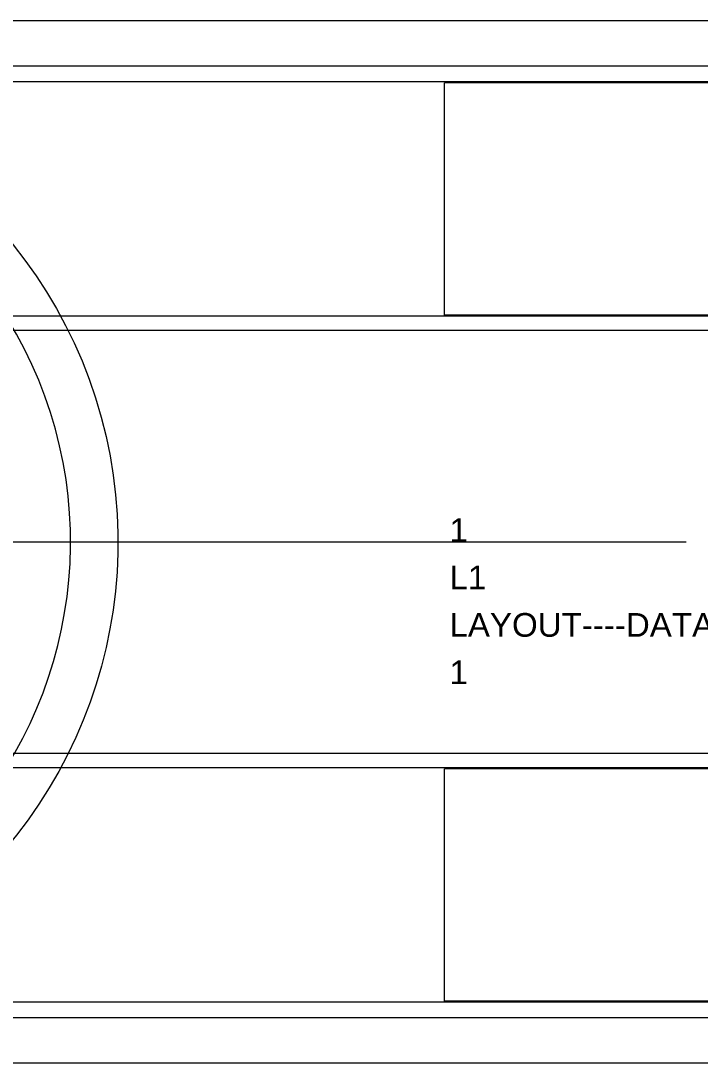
# Model space of a CAD drawing. Header units: inches. Extents: x 1381 to 8971, y 493 to 2599.
# Drawn here: x 1787 to 1930.4, y 1436 to 1656 of the extents above; entities that cross this region are included whole.
import ezdxf

# ---------------------------------------------------------------- set-up
doc = ezdxf.new("R2010")
doc.units = ezdxf.units.IN
doc.header["$MEASUREMENT"] = 0
doc.set_wipeout_variables(frame=1)
doc.layers.add('PK24E', color=7, linetype='Continuous')
doc.layers.add('PK24E-DATA', color=7, linetype='Continuous')
for name, color, linetype, true_color in [('PK24E-COMP-PALLET', 132, 'Continuous', 0x00b7c8), ('PK24E-SYS-LIFT', 31, 'Continuous', 0xffcc5a), ('PK24E-SYS-SHELF', 31, 'Continuous', 0xffcc5a)]:
    doc.layers.add(name, color=color, linetype=linetype, true_color=true_color)
doc.layers.add('PK24E-TTARROW', color=20, linetype='Continuous', lineweight=20, true_color=0xf54b32)
doc.styles.get("Standard").update_dxf_attribs({"font": 'arial.ttf'})

# ---------------------------------------------------------------- blocks, each defined once
blk = doc.blocks.new('ELIFTTT-CHASIS--TOP-COMP-PKE24')
at = {"layer": 'PK24E-SYS-LIFT', "lineweight": 5}
for p, q in [((249.75, 84.5), (68.85, 84.5)), ((81.39, 72.5), (249.75, 72.5)), ((108.63, 9), (114.95, 9)), ((114.95, 9), (114.95, 8)), ((114.75, 8.8), (108.64, 8.8)), ((114.4, 8.7), (108.65, 8.7)), ((112.38, 7.3), (108.76, 7.3)), ((113.01, 6.79), (112.59, 7.21)), ((114.6, -5.5), (114.6, 8.5)), ((114.75, -5.8), (114.75, 8.8)), ((114.95, 8), (114.75, 8)), ((114.95, 7.5), (114.75, 7.5)), ((114.95, 8), (114.95, 7.5)), ((115.6, 7.75), (114.95, 7.75)), ((115.6, 7.75), (115.6, 3.3)), ((118.2, 7.8), (117.1, 7.61)), ((117.1, 7.61), (117.1, -4.61)), ((119.1, 8.5), (118.2, 8.5)), ((118.2, 8.5), (118.2, -5.5)), ((119.1, 8.5), (119.1, 8.15)), ((119.1, 7.64), (119.1, 8.15)), ((131.2, 8.15), (119.1, 8.15)), ((119.1, 7.64), (119.1, 7.62)), ((119.1, 6.42), (119.1, 7.62)), ((131.2, 7.62), (119.1, 7.62)), ((144.33, 8.37), (131.2, 8.37)), ((131.2, 8.37), (131.2, 8.15)), ((131.2, 7.62), (131.2, 8.15)), ((131.2, 6.42), (131.2, 7.62)), ((144.33, 8.37), (144.33, 6.36)), ((146.2, 6.58), (144.47, 8.31)), ((144.47, 8.31), (144.47, 6.32)), ((113.1, -3.58), (113.1, 6.58)), ((115.45, 6), (114.75, 6)), ((115.45, 6), (115.45, -3)), ((117.1, 6.6), (115.6, 6.6)), ((119.1, 4.82), (119.1, 6.42)), ((131.2, 6.42), (119.1, 6.42)), ((119.1, 3.69), (119.1, 4.82)), ((131.2, 4.82), (119.1, 4.82)), ((131.2, 4.82), (131.2, 6.42)), ((131.2, 3.22), (131.2, 4.82)), ((144.33, 6.36), (144.33, -5.37)), ((144.47, 6.32), (144.47, -5.31)), ((146.2, 6.58), (146.2, 5.09)), ((146.2, 5.09), (146.2, -3.58)), ((146.26, -3.44), (146.26, 6.44)), ((146.26, 6.43), (146.26, -3.43)), ((146.3, -3.35), (146.3, 6.35)), ((115.6, 1.5), (115.6, 3.3)), ((115.8, 3.13), (115.6, 3.13)), ((115.8, -0.13), (115.8, 3.13)), ((119.1, 3.69), (119.1, -0.69)), ((131.2, 3.22), (131.2, -0.22)), ((115.6, -0.3), (115.6, 1.5)), ((115.6, -0.13), (115.8, -0.13)), ((115.6, -0.3), (115.6, -4.75)), ((119.1, -1.82), (119.1, -0.69)), ((119.1, -1.82), (119.1, -1.82)), ((131.2, -1.82), (119.1, -1.82)), ((119.1, -3.44), (119.1, -1.82)), ((131.2, -1.82), (131.2, -0.22)), ((131.2, -3.44), (131.2, -1.82)), ((108.92, -4.3), (112.38, -4.3)), ((112.59, -4.21), (113.01, -3.79)), ((114.75, -3), (115.45, -3)), ((115.6, -3.6), (117.1, -3.6)), ((119.1, -3.44), (119.1, -3.57)), ((131.2, -3.44), (119.1, -3.44)), ((119.1, -5.15), (119.1, -3.57)), ((131.2, -5.15), (131.2, -3.44)), ((144.47, -5.31), (146.2, -3.58)), ((108.83, -6), (114.95, -6)), ((108.85, -5.7), (114.4, -5.7)), ((114.75, -5.8), (108.85, -5.8)), ((114.95, -4.5), (114.75, -4.5)), ((114.95, -5), (114.75, -5)), ((114.95, -5), (114.95, -4.5)), ((114.95, -4.75), (115.6, -4.75)), ((114.95, -6), (114.95, -5)), ((117.1, -4.61), (118.2, -4.8)), ((118.2, -5.5), (119.1, -5.5)), ((119.1, -5.15), (119.1, -5.5)), ((131.2, -5.15), (119.1, -5.15)), ((119.5, -5.3), (119.5, -5.15)), ((119.7, -5.3), (119.5, -5.3)), ((119.53, -8.75), (119.5, -5.3)), ((119.7, -5.3), (119.7, -5.15)), ((119.72, -5.3), (119.7, -5.3)), ((119.72, -5.3), (120.15, -5.3)), ((119.73, -8.75), (119.72, -5.3)), ((126.81, -5.3), (120.15, -5.3)), ((120.15, -5.3), (120.15, -5.3)), ((120.15, -5.3), (120.2, -8.17)), ((120.15, -5.3), (120.2, -8.17)), ((121.68, -5.91), (120.76, -6.61)), ((121.68, -5.91), (120.76, -6.61)), ((121.68, -5.91), (121.68, -5.9)), ((122.75, -6.35), (121.68, -5.91)), ((122.75, -6.35), (121.68, -5.91)), ((122.9, -7.49), (122.75, -6.35)), ((122.75, -6.35), (122.75, -6.35)), ((122.9, -7.49), (122.75, -6.35)), ((123.94, -6.92), (124.42, -6.08)), ((124.42, -6.09), (123.94, -6.92)), ((124.42, -6.09), (124.42, -6.08)), ((124.65, -5.95), (125.61, -5.95)), ((124.65, -5.95), (124.65, -5.95)), ((125.61, -5.95), (124.65, -5.95)), ((125.61, -5.95), (125.61, -5.95)), ((125.84, -6.08), (126.32, -6.92)), ((125.84, -6.09), (125.84, -6.08)), ((126.32, -6.92), (125.84, -6.09)), ((126.76, -8.17), (126.81, -5.3)), ((126.81, -5.3), (126.76, -8.17)), ((126.81, -5.3), (126.81, -5.3)), ((126.81, -5.3), (127.84, -5.3)), ((127.83, -8.75), (127.84, -5.3)), ((127.86, -5.3), (127.84, -5.3)), ((127.86, -5.3), (127.86, -5.15)), ((128.06, -5.3), (127.86, -5.3)), ((128.03, -8.75), (128.06, -5.3)), ((128.06, -5.3), (128.06, -5.15)), ((131.2, -5.15), (131.2, -5.37)), ((131.2, -5.37), (137.47, -5.37)), ((137.79, -5.37), (144.33, -5.37)), ((119.48, -8.75), (119.49, -9.33)), ((119.71, -8.75), (119.48, -8.75)), ((119.71, -8.75), (119.71, -9.29)), ((119.71, -8.75), (127.85, -8.75)), ((120.2, -8.17), (120.2, -8.17)), ((120.2, -8.75), (120.2, -8.17)), ((120.2, -8.75), (120.2, -8.17)), ((120.2, -8.75), (120.2, -8.17)), ((120.76, -6.61), (120.76, -6.61)), ((120.76, -6.61), (120.91, -7.75)), ((120.91, -7.75), (121.98, -8.2)), ((121.98, -8.2), (122.9, -7.49)), ((122.9, -7.49), (122.9, -7.49)), ((123.93, -7.05), (123.93, -7.05)), ((123.94, -6.92), (123.94, -6.91)), ((123.94, -7.19), (124.42, -8.02)), ((124.65, -8.15), (125.61, -8.15)), ((125.84, -8.02), (126.32, -7.19)), ((126.32, -6.92), (126.32, -6.91)), ((126.33, -7.05), (126.33, -7.05)), ((126.76, -8.17), (126.76, -8.17)), ((126.76, -8.17), (126.76, -8.17)), ((126.76, -8.75), (126.76, -8.17)), ((126.76, -8.75), (126.76, -8.17)), ((126.76, -8.17), (126.76, -8.75)), ((127.85, -8.75), (127.85, -9.29)), ((128.08, -8.75), (127.85, -8.75)), ((128.08, -8.75), (128.07, -9.33)), ((119.49, -9.5), (119.59, -9.5)), ((119.49, -9.5), (119.5, -9.68)), ((119.5, -9.68), (119.5, -9.75)), ((119.5, -9.68), (128.06, -9.68)), ((119.5, -9.75), (119.5, -9.8)), ((119.5, -9.75), (128.06, -9.75)), ((119.5, -9.8), (128.06, -9.8)), ((119.59, -9.5), (127.97, -9.5)), ((127.97, -9.5), (119.59, -9.5)), ((119.59, -9.5), (119.59, -9.5)), ((119.71, -9.29), (127.85, -9.29)), ((127.97, -9.5), (128.07, -9.5)), ((127.97, -9.5), (127.97, -9.5)), ((128.07, -9.5), (128.06, -9.68)), ((128.06, -9.68), (128.06, -9.75)), ((128.06, -9.75), (128.06, -9.8)), ((249.75, -72.5), (81.39, -72.5)), ((68.85, -84.5), (171.2, -84.5)), ((171.2, -84.5), (171.2, -100.5)), ((201.2, -100.5), (201.2, -84.5)), ((201.2, -84.5), (249.75, -84.5)), ((171.2, -100.5), (201.2, -100.5))]:
    blk.add_line(p, q, dxfattribs=at)
at = {"layer": 'PK24E-SYS-LIFT', "lineweight": 5, "flags": 128}
for points in [[(119.49, -9.5), (119.49, -9.42), (119.49, -9.33)], [(128.07, -9.5), (128.07, -9.42), (128.07, -9.33)]]:
    blk.add_lwpolyline(points, dxfattribs=at)
at = {"layer": 'PK24E-SYS-LIFT', "lineweight": 5}
blk.add_circle((0, 0), 109, dxfattribs=at)
for centre, radius, start, end in [((112.38, 7), 0.3, 45, 90), ((112.8, 6.58), 0.3, 0, 45), ((114.4, 8.5), 0.2, 0, 90), ((144.33, 8.17), 0.2, 45, 90), ((146.06, 6.44), 0.2, 0, 45), ((146.19, 6.35), 0.11, 0, 50.4877), ((115.4, 3.3), 0.2, 0, 75.5225), ((115.4, -0.3), 0.2, 284.4775, 0), ((112.38, -4), 0.3, 270, 315), ((112.8, -3.58), 0.3, 315, 0), ((146.06, -3.44), 0.2, 315, 0), ((146.19, -3.35), 0.11, 309.5123, 0), ((114.4, -5.5), 0.2, 270, 0), ((137.63, -12.31), 6.94, 88.6726, 91.3112), ((144.33, -5.17), 0.2, 270, 315), ((119.56, -9.5), 0.0322, 1.5298, 3.1054), ((127.94, -9.5), 0.0274, 357.5302, 359.3787)]:
    blk.add_arc(centre, radius, start, end, dxfattribs=at)
for centre, major_axis, ratio, start_param, end_param in [((125.13, -7.05), (1.2, 0), 0.999924, 1.981934, 2.206856), ((125.13, -7.05), (1.2, 0), 0.999924, 0.934737, 1.159658), ((125.13, -7.05), (1.2, 0), 0.999924, 3.029132, 3.254054), ((125.13, -7.05), (1.2, 0), 0.999924, 4.076329, 4.301251), ((125.13, -7.05), (1.2, 0), 0.999924, 5.123527, 5.348449), ((125.13, -7.05), (1.2, 0), 0.999924, 6.170724, 6.395646), ((114.79, 16.33), (18.71, -18.48), 0.975618, 5.661152, 5.669909), ((132.77, 16.33), (18.71, 18.48), 0.975618, 3.754869, 3.763626)]:
    blk.add_ellipse(centre, major_axis=major_axis, ratio=ratio, start_param=start_param, end_param=end_param, dxfattribs=at)
for points, knots in [([(120.2, -8.17), (120.2, -8.17), (120.2, -8.17), (120.2, -8.17), (120.2, -8.17), (120.2, -8.17), (120.2, -8.17)], [0, 0, 0, 0, 0.043511, 0.220779, 0.610768, 1, 1, 1, 1]), ([(119.59, -9.5), (119.59, -9.5), (119.59, -9.5), (119.59, -9.5), (119.59, -9.5)], [0, 0, 0, 0, 0.942376, 1, 1, 1, 1]), ([(127.97, -9.5), (127.97, -9.5), (127.97, -9.5), (127.97, -9.5), (127.97, -9.5)], [0, 0, 0, 0, 0.058671, 1, 1, 1, 1])]:
    blk.add_open_spline(points, degree=3, knots=knots, dxfattribs=at)
blk = doc.blocks.new('ELIFTTT-TT--TOP-COMP-PKE24')
at = {"layer": 'PK24E-SYS-LIFT', "lineweight": 5}
for p, q in [((196.75, 89.5), (196.75, 84.5)), ((204.25, 89.5), (196.75, 89.5)), ((204.25, 84.5), (204.25, 89.5)), ((211.75, 89.5), (211.75, 84.5)), ((215.5, 89.5), (211.75, 89.5)), ((219.25, 89.5), (215.5, 89.5)), ((219.25, 84.5), (219.25, 89.5)), ((230.5, 84.5), (-230.5, 84.5)), ((220.5, 74.5), (87.6, 74.5)), ((87.6, 74.5), (87.6, -74.5)), ((220.5, -74.5), (220.5, 74.5)), ((98.42, 7.96), (96.92, 7.8)), ((96.92, 7.8), (96.92, 7.7)), ((96.92, 7.7), (96.92, 7.29)), ((96.92, 7.29), (96.92, 6.04)), ((98.42, 5.5), (98.42, 8.05)), ((98.42, 8.05), (111.02, 8.05)), ((98.52, 8.79), (98.52, 8.05)), ((98.82, 8.79), (98.52, 8.79)), ((98.82, 8.05), (98.82, 8.79)), ((98.82, 8.79), (110.62, 8.79)), ((111.32, 6.75), (99.67, 6.75)), ((110.62, 8.79), (110.62, 8.05)), ((110.92, 8.79), (110.62, 8.79)), ((110.92, 8.05), (110.92, 8.79)), ((111.02, 6.75), (111.02, 8.05)), ((111.32, 4.25), (111.32, 6.75)), ((96.92, 5.5), (96.62, 5.5)), ((96.62, 5.5), (96.62, 0)), ((96.92, 6.04), (96.92, 4.93)), ((96.92, 4.93), (96.92, 2.77)), ((98.42, -11.5), (98.42, 5.5)), ((112.82, 6.1), (111.32, 6.1)), ((112.82, 0), (112.82, 6.1)), ((96.42, 2.25), (87.6, 2.25)), ((96.62, 2.75), (96.52, 2.75)), ((96.52, 2.75), (96.52, -2.75)), ((96.92, 2.77), (96.92, 1.25)), ((99.67, 4.25), (111.32, 4.25)), ((104.72, -10.25), (104.72, 4.25)), ((105.72, -10.25), (105.72, 4.25)), ((111.02, -10.25), (111.02, 4.25)), ((112.92, 2.75), (112.82, 2.75)), ((112.92, -2.75), (112.92, 2.75)), ((220, 2.25), (113.02, 2.25)), ((220, 2.25), (220, -2.25)), ((96.62, 0), (96.62, -5.5)), ((96.92, 1.25), (96.92, 0)), ((96.92, 0), (96.92, -1.25)), ((112.82, -6.1), (112.82, 0)), ((96.92, -1.25), (96.92, -2.77)), ((87.6, -2.25), (96.42, -2.25)), ((96.52, -2.75), (96.62, -2.75)), ((96.92, -2.77), (96.92, -4.29)), ((96.92, -4.29), (98.42, -4.37)), ((96.92, -5.04), (96.92, -4.29)), ((112.82, -2.75), (112.92, -2.75)), ((113.02, -2.25), (220, -2.25)), ((96.62, -5.5), (96.92, -5.5)), ((96.92, -7.96), (96.92, -5.04)), ((97.52, -5.07), (96.92, -5.04)), ((97.52, -5.93), (97.52, -5.07)), ((97.52, -7.65), (97.52, -5.93)), ((111.02, -6.1), (112.82, -6.1)), ((116.42, -6.41), (114.62, -6.41)), ((114.62, -6.41), (114.62, -7.49)), ((114.62, -22.99), (114.62, -6.41)), ((117.72, -5.1), (116.42, -5.1)), ((116.42, -24.3), (116.42, -5.1)), ((117.72, -5.1), (137.72, -5.1)), ((117.72, -5.1), (117.72, -5.87)), ((117.72, -6.6), (117.72, -5.87)), ((117.72, -6.6), (137.72, -6.6)), ((117.72, -9.47), (117.72, -6.6)), ((153.04, -5.05), (137.72, -5.05)), ((137.72, -5.05), (137.72, -5.1)), ((137.72, -5.82), (137.72, -5.1)), ((137.72, -5.82), (137.72, -6.6)), ((137.72, -9.38), (137.72, -6.6)), ((155.72, -7.73), (153.04, -5.05)), ((153.04, -24.35), (153.04, -5.05)), ((96.92, -7.96), (97.52, -8.02)), ((98.42, -7.59), (97.52, -7.65)), ((112.52, -6.7), (111.02, -6.7)), ((112.52, -22.7), (112.52, -6.7)), ((114.62, -7.49), (112.52, -7.49)), ((114.62, -14.7), (114.62, -7.49)), ((155.72, -21.67), (155.72, -7.73)), ((111.32, -10.25), (99.67, -10.25)), ((111.32, -10.25), (111.32, -12.75)), ((117.72, -10.92), (117.72, -9.47)), ((137.72, -10.92), (117.72, -10.92)), ((117.72, -10.92), (117.72, -14.7)), ((137.72, -9.38), (137.72, -10.92)), ((137.72, -13.72), (137.72, -10.92)), ((98.42, -13.65), (98.42, -11.5)), ((99.67, -12.75), (111.32, -12.75)), ((104.72, -14.4), (104.72, -12.75)), ((105.72, -14.4), (105.72, -12.75)), ((111.02, -14.4), (111.02, -12.75)), ((97.52, -13.45), (98.42, -13.54)), ((98.42, -13.65), (98.42, -14.92)), ((104.72, -15.45), (98.42, -13.65)), ((98.42, -15.5), (98.42, -14.92)), ((104.72, -14.4), (105.72, -14.4)), ((104.72, -22.75), (104.72, -14.4)), ((105.72, -22.75), (105.72, -14.4)), ((105.72, -14.4), (111.02, -14.4)), ((111.02, -22.55), (111.02, -14.4)), ((114.62, -21.91), (114.62, -14.7)), ((117.72, -14.7), (117.72, -18.48)), ((137.72, -13.72), (137.72, -15.68)), ((98.42, -15.5), (98.62, -15.55)), ((98.62, -15.55), (104.72, -17.18)), ((98.62, -19.04), (98.62, -15.55)), ((137.72, -18.48), (137.72, -15.68)), ((98.62, -20.56), (98.62, -19.04)), ((117.72, -18.48), (137.72, -18.48)), ((117.72, -19.93), (117.72, -18.48)), ((137.72, -18.48), (137.72, -20.02)), ((98.62, -20.77), (98.62, -20.56)), ((99.72, -21.96), (104.72, -22.4)), ((112.52, -21.91), (114.62, -21.91)), ((114.62, -21.91), (114.62, -22.99)), ((117.72, -21.45), (117.72, -19.93)), ((117.72, -22.3), (117.72, -21.45)), ((137.72, -21.45), (117.72, -21.45)), ((137.72, -21.45), (137.72, -20.02)), ((137.72, -21.45), (137.72, -22.37)), ((153.04, -24.35), (155.72, -21.67)), ((104.72, -22.95), (104.72, -22.75)), ((104.72, -22.75), (105.72, -22.75)), ((104.72, -22.95), (105.72, -22.95)), ((105.72, -22.55), (111.02, -22.55)), ((105.72, -22.75), (111.02, -22.75)), ((105.72, -22.95), (105.72, -22.75)), ((111.02, -22.75), (111.02, -22.55)), ((111.02, -22.7), (112.52, -22.7)), ((114.62, -22.99), (116.42, -22.99)), ((117.72, -22.3), (117.72, -24.3)), ((137.72, -24.3), (137.72, -22.37)), ((116.42, -24.3), (117.72, -24.3)), ((137.72, -24.3), (117.72, -24.3)), ((118.31, -29.45), (118.31, -24.3)), ((118.61, -29.45), (118.61, -24.3)), ((129.61, -29.45), (129.61, -24.3)), ((129.91, -29.45), (129.91, -24.3)), ((137.72, -24.3), (137.72, -24.35)), ((137.72, -24.35), (148.38, -24.35)), ((148.87, -24.35), (148.38, -24.35)), ((148.87, -24.35), (153.04, -24.35)), ((118.61, -29.45), (118.31, -29.45)), ((129.61, -29.45), (118.61, -29.45)), ((129.91, -29.45), (129.61, -29.45)), ((87.6, -74.5), (220.5, -74.5)), ((230.5, -84.5), (-230.5, -84.5)), ((196.75, -84.5), (196.75, -89.5)), ((204.25, -89.5), (204.25, -84.5)), ((211.75, -84.5), (211.75, -89.5)), ((219.25, -89.5), (219.25, -84.5)), ((204.25, -89.5), (196.75, -89.5)), ((215.5, -89.5), (211.75, -89.5)), ((219.25, -89.5), (215.5, -89.5))]:
    blk.add_line(p, q, dxfattribs=at)
blk.add_circle((100.47, -19.8), 2, dxfattribs=at)
for centre, radius, start, end in [((0, 0), 109, 4.6242, 36.518), ((99.67, 5.5), 1.25, 90, 180), ((99.67, 5.5), 1.25, 180, 270), ((99.77, 5.5), 0.6, 0, 180), ((99.77, 5.5), 0.6, 180, 0), ((109.97, 5.5), 0.6, 0, 180), ((109.97, 5.5), 0.6, 180, 0), ((96.52, 2.65), 0.1, 90, 180), ((112.92, 2.65), 0.1, 0, 90), ((96.52, -2.65), 0.1, 180, 270), ((112.92, -2.65), 0.1, 270, 0), ((99.67, -11.5), 1.25, 90, 180), ((99.77, -11.5), 0.6, 0, 180), ((109.97, -11.5), 0.6, 0, 180), ((99.67, -11.5), 1.25, 180, 270), ((99.77, -11.5), 0.6, 180, 0), ((109.97, -11.5), 0.6, 180, 0), ((100.47, -19.8), 2, 157.6684, 202.3316), ((100.47, -19.8), 2, 202.3316, 157.6684), ((99.82, -20.77), 1.2, 180, 265), ((0, 0), 109, 323.482, 347.9529)]:
    blk.add_arc(centre, radius, start, end, dxfattribs=at)
for points, knots in [([(96.42, 0), (96.42, 0.17), (96.42, 0.52), (96.42, 1.02), (96.42, 1.48), (96.42, 1.89), (96.42, 2.22), (96.42, 2.46), (96.42, 2.62), (96.42, 2.64), (96.42, 2.65)], [0, 0, 0, 0, 0.125, 0.25, 0.375, 0.5, 0.625, 0.75, 0.875, 1, 1, 1, 1]), ([(113.02, -2.65), (113.02, -2.64), (113.02, -2.62), (113.02, -2.46), (113.02, -2.22), (113.02, -1.89), (113.02, -1.48), (113.02, -1.02), (113.02, -0.52), (113.02, 0), (113.02, 0.52), (113.02, 1.02), (113.02, 1.48), (113.02, 1.89), (113.02, 2.22), (113.02, 2.46), (113.02, 2.62), (113.02, 2.64), (113.02, 2.65)], [0, 0, 0, 0, 0.0625, 0.125, 0.1875, 0.25, 0.3125, 0.375, 0.4375, 0.5, 0.5625, 0.625, 0.6875, 0.75, 0.8125, 0.875, 0.9375, 1, 1, 1, 1]), ([(96.42, -2.65), (96.42, -2.64), (96.42, -2.62), (96.42, -2.46), (96.42, -2.22), (96.42, -1.89), (96.42, -1.48), (96.42, -1.02), (96.42, -0.52), (96.42, -0.17), (96.42, 0)], [0, 0, 0, 0, 0.125, 0.25, 0.375, 0.5, 0.625, 0.75, 0.875, 1, 1, 1, 1]), ([(97.52, -7.65), (97.52, -7.81), (97.52, -8.13), (97.52, -8.66), (97.52, -9.21), (97.52, -9.6), (97.52, -9.79)], [0, 0, 0, 0, 0.25, 0.5, 0.75, 1, 1, 1, 1]), ([(97.52, -9.79), (97.52, -9.96), (97.52, -10.31), (97.52, -10.82), (97.52, -11.3), (97.52, -11.76), (97.52, -12.18), (97.52, -12.55), (97.52, -12.87), (97.52, -13.12), (97.52, -13.31), (97.52, -13.41), (97.52, -13.46), (97.52, -13.45), (97.52, -13.45)], [0, 0, 0, 0, 0.09042, 0.180841, 0.271261, 0.361682, 0.452102, 0.542523, 0.632943, 0.723363, 0.813784, 0.904205, 0.994625, 1, 1, 1, 1]), ([(148.38, -24.35), (148.39, -24.35), (148.39, -24.35), (148.43, -24.35), (148.49, -24.35), (148.57, -24.35), (148.65, -24.35), (148.73, -24.35), (148.8, -24.35), (148.85, -24.35), (148.86, -24.35), (148.87, -24.35), (148.87, -24.35)], [0, 0, 0, 0, 0.106795, 0.213596, 0.320503, 0.427754, 0.535474, 0.643625, 0.75192, 0.859858, 0.967037, 1, 1, 1, 1])]:
    blk.add_open_spline(points, degree=3, knots=knots, dxfattribs=at)
blk = doc.blocks.new('*U15')
at = {"lineweight": 5}
blk.add_wipeout([(-262.27, 110), (262.27, 110), (267.5, 96.99), (267.5, -96.99), (262.27, -110), (-262.27, -110), (-267.5, -96.99), (-267.5, 96.99)], dxfattribs=at)
at = {"layer": 'PK24E-COMP-PALLET', "lineweight": 5}
for p, q in [((262.27, 110), (-262.27, 110)), ((249.45, 100.42), (-249.45, 100.42)), ((249.45, 97.11), (-249.45, 97.11)), ((168.92, 47.89), (168.92, 96.89)), ((249.45, 96.89), (168.92, 96.89)), ((249.45, 47.67), (-249.45, 47.67)), ((249.45, 47.89), (168.92, 47.89)), ((249.45, 44.65), (-249.45, 44.65)), ((249.45, -44.65), (-249.45, -44.65)), ((249.45, -47.67), (-249.45, -47.67)), ((168.92, -96.89), (168.92, -47.89)), ((249.45, -47.89), (168.92, -47.89)), ((249.45, -97.11), (-249.45, -97.11)), ((249.45, -96.89), (168.92, -96.89)), ((249.45, -100.42), (-249.45, -100.42)), ((262.27, -110), (-262.27, -110))]:
    blk.add_line(p, q, dxfattribs=at)
blk = doc.blocks.new('TTARROW---TOP-DECOR-PK24')
at = {"layer": 'PK24E-TTARROW', "lineweight": 5}
for points in [[(0, 90), (0, 80), (-32.49, 89.27), (0, 110), (0, 100, -0.763437), (50.85, -86.11), (61.06, -72.77), (52.06, -73.42, 0.73095)], [(0, -90), (0, -80), (32.49, -89.27), (0, -110), (0, -100, -0.763437), (-50.85, 86.11), (-61.06, 72.77), (-52.06, 73.42, 0.73095)]]:
    blk.add_lwpolyline(points, format="xyb", close=True, dxfattribs=at)
blk = doc.blocks.new('*U39')
for name in ['ELIFTTT-CHASIS--TOP-COMP-PKE24', 'ELIFTTT-TT--TOP-COMP-PKE24']:
    blk.add_blockref(name, (0, 0))
at = {"layer": 'PK24E-SYS-SHELF'}
blk.add_blockref('*U15', (0, 0), dxfattribs=at)
blk.add_blockref('TTARROW---TOP-DECOR-PK24', (0, 0))
at = {"layer": 'PK24E-DATA'}
for tag, p in [('COMP_TYPE', (3.33, 12.5)), ('LAYOUT_ID', (3.33, 2.5)), ('SYSTEM_ID', (3.33, -7.5)), ('CARRIER_ID', (3.33, -17.5)), ('CON_CARS', (3.33, -27.5))]:
    blk.add_attdef(tag, p, '', height=5, dxfattribs=at)
blk = doc.blocks.new('LAYOUT----DATA-PK24')
at = {"layer": 'PK24E', "color": 4, "lineweight": 5}
blk.add_line((-30, 0), (220, 0), dxfattribs=at)
at = {"layer": 'PK24E-DATA', "lineweight": 5}
for tag, p in [('LAYOUT_ID', (170, 0)), ('LEVEL', (170, -10)), ('COMP_TYPE', (170, -20)), ('LEVEL_ID', (170, -30))]:
    blk.add_attdef(tag, p, '', height=5, dxfattribs=at)

msp = doc.modelspace()

# ---------------------------------------------------------------- block references
at = {"layer": 'PK24E', "lineweight": 5}
msp.add_blockref('*U39', (1707.5, 1546.05), dxfattribs=at)

# ---------------------------------------------------------------- next in the draw order: block references
at = {"lineweight": 5}
ref = msp.add_blockref('LAYOUT----DATA-PK24', (1707.5, 1546.05), dxfattribs=at)
ref.add_attrib('COMP_TYPE', 'LAYOUT----DATA-PK24', (1877.5, 1526.05), dxfattribs={"layer": 'PK24E-DATA', "height": 5})
ref.add_attrib('LAYOUT_ID', '1', (1877.5, 1546.05), dxfattribs={"layer": 'PK24E-DATA', "height": 5})
ref.add_attrib('LEVEL_ID', '1', (1877.5, 1516.05), dxfattribs={"layer": 'PK24E-DATA', "height": 5})
ref.add_attrib('LEVEL', 'L1', (1877.5, 1536.05), dxfattribs={"layer": 'PK24E-DATA', "height": 5})

doc.saveas('drawing.dxf')
